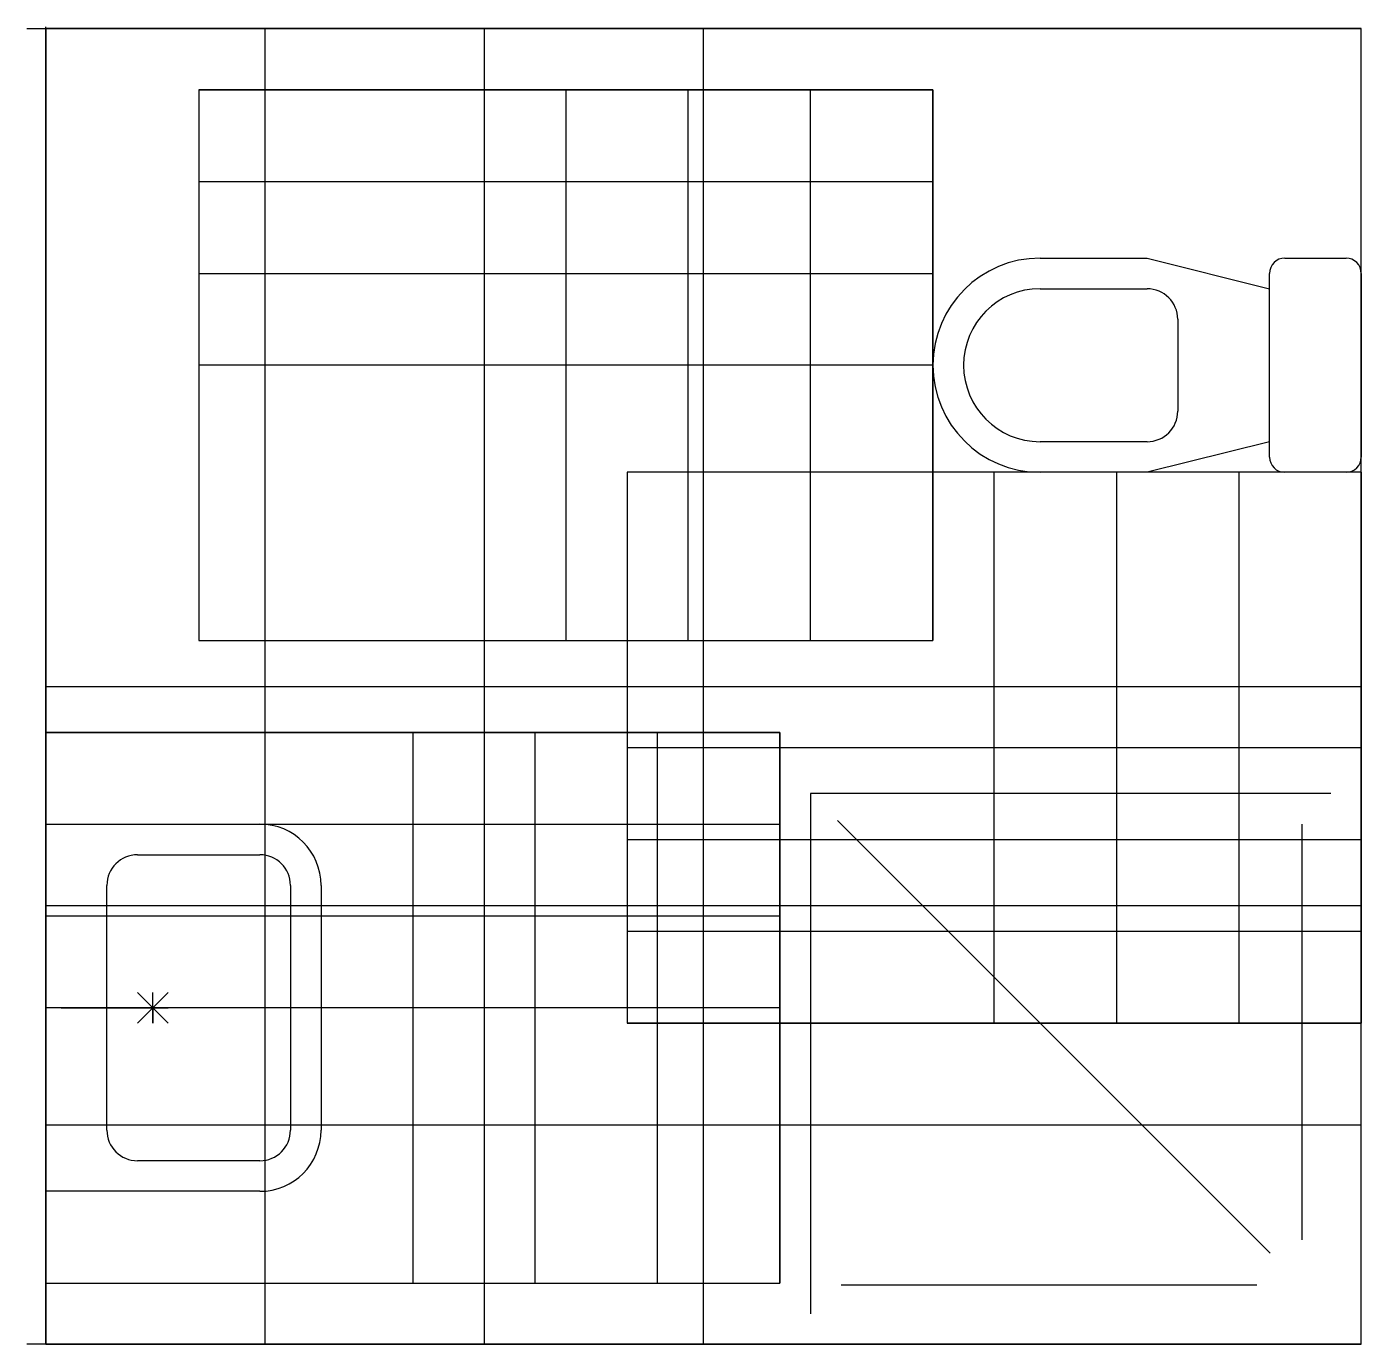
# Model space of a CAD drawing. Extents: x -31 to 2150, y -2150 to 3.
import ezdxf

# ---------------------------------------------------------------- set-up
doc = ezdxf.new("R2010")
doc.units = 0
doc.layers.get('0').update_dxf_attribs({"linetype": 'CONTINUOUS'})

msp = doc.modelspace()

# ---------------------------------------------------------------- linework, layer by layer
at = {"linetype": 'CONTINUOUS'}
for p, q in [((-31.07, 0), (2150, 0)), ((0, -2150), (0, 3.19)), ((2150, 0), (0, 0)), ((0, -2150), (0, 0)), ((0, 0), (0, -2150)), ((2150, 0), (0, 0)), ((358.33, 0), (358.33, -2150)), ((716.67, 0), (716.67, -2150)), ((1075, -2150), (1075, 0)), ((2150, -2150), (2150, 0)), ((2150, -2150), (2150, 0)), ((250, -100), (1450, -100)), ((250, -100), (250, -1000)), ((1450, -100), (250, -100)), ((250, -100), (250, -1000)), ((850, -100), (850, -1000)), ((1050, -1000), (1050, -100)), ((1250, -1000), (1250, -100)), ((1450, -100), (1450, -1000)), ((1450, -1000), (1450, -100)), ((250, -250), (1450, -250)), ((1625, -375), (1800, -375)), ((1800, -375), (2000, -425)), ((2025, -375), (2125, -375)), ((250, -400), (1450, -400)), ((2000, -700), (2000, -400)), ((2150, -400), (2150, -700)), ((1625, -425), (1800, -425)), ((1850, -475), (1850, -625)), ((1450, -550), (250, -550)), ((1800, -675), (1625, -675)), ((2000, -675), (1800, -725)), ((950, -725), (950, -1625)), ((2150, -725), (950, -725)), ((950, -725), (950, -1625)), ((2150, -725), (950, -725)), ((1550, -1625), (1550, -725)), ((1800, -725), (1625, -725)), ((1750, -725), (1750, -1625)), ((1950, -725), (1950, -1625)), ((2125, -725), (2025, -725)), ((2150, -725), (2150, -1625)), ((2150, -1625), (2150, -725)), ((250, -1000), (1450, -1000)), ((250, -1000), (1450, -1000)), ((0, -1075), (2150, -1075)), ((0, -1150), (1200, -1150)), ((0, -1150), (0, -2050)), ((1200, -1150), (0, -1150)), ((0, -1150), (0, -2050)), ((600, -1150), (600, -2050)), ((800, -2050), (800, -1150)), ((1000, -2050), (1000, -1150)), ((1200, -1150), (1200, -2050)), ((1200, -2050), (1200, -1150)), ((2150, -1175), (950, -1175)), ((2100, -1250), (1250, -1250)), ((1250, -1250), (1250, -2100)), ((0, -1900), (0, -1300)), ((0, -1300), (350, -1300)), ((0, -1300), (1200, -1300)), ((1293.9, -1293.9), (2001, -2001)), ((2053.55, -1979.24), (2053.55, -1300)), ((950, -1325), (2150, -1325)), ((150, -1350), (350, -1350)), ((100, -1800), (100, -1400)), ((400, -1400), (400, -1800)), ((450, -1400), (450, -1800)), ((2150, -1433.33), (0, -1433.33)), ((0, -1450), (1200, -1450)), ((950, -1475), (2150, -1475)), ((175, -1600), (150, -1575)), ((150, -1625), (200, -1575)), ((150, -1575), (200, -1625)), ((175, -1625), (175, -1575)), ((1200, -1600), (0, -1600)), ((25, -1600), (200, -1600)), ((175, -1600), (175, -1625)), ((2150, -1625), (950, -1625)), ((950, -1625), (2150, -1625)), ((2150, -1791.67), (0, -1791.67)), ((200, -1850), (150, -1850)), ((350, -1850), (200, -1850)), ((350, -1900), (0, -1900)), ((0, -2050), (1200, -2050)), ((0, -2050), (1200, -2050)), ((1979.24, -2053.55), (1300, -2053.55)), ((2150, -2150), (-31.07, -2150)), ((2150, -2150), (0, -2150)), ((0, -2150), (2150, -2150))]:
    msp.add_line(p, q, dxfattribs=at)
for centre, radius, start, end in [((1625, -550), 175, 90, 270), ((2025, -400), 25, 90, 180), ((2125, -400), 25, 0, 90), ((1625, -550), 125, 90, 270), ((1800, -475), 50, 0, 90), ((1800, -625), 50, 270, 0), ((2025, -700), 25, 180, 270), ((2125, -700), 25, 270, 0), ((350, -1400), 100, 0, 90), ((150, -1400), 50, 90, 180), ((350, -1400), 50, 0, 90), ((150, -1800), 50, 180, 270), ((350, -1800), 100, 270, 0), ((350, -1800), 50, 270, 0)]:
    msp.add_arc(centre, radius, start, end, dxfattribs=at)

doc.saveas('drawing.dxf')
